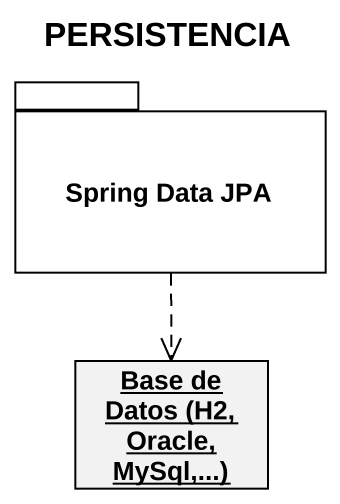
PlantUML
@startuml
title PERSISTENCIA
hide circle
hide empty members
package "Spring Data JPA" as Spring_Data_JPA {
}
object "Base de Datos (H2, Oracle, MySql,...)" as Base_de_Datos_H2_Oracle
Spring_Data_JPA ..> Base_de_Datos_H2_Oracle
@enduml
